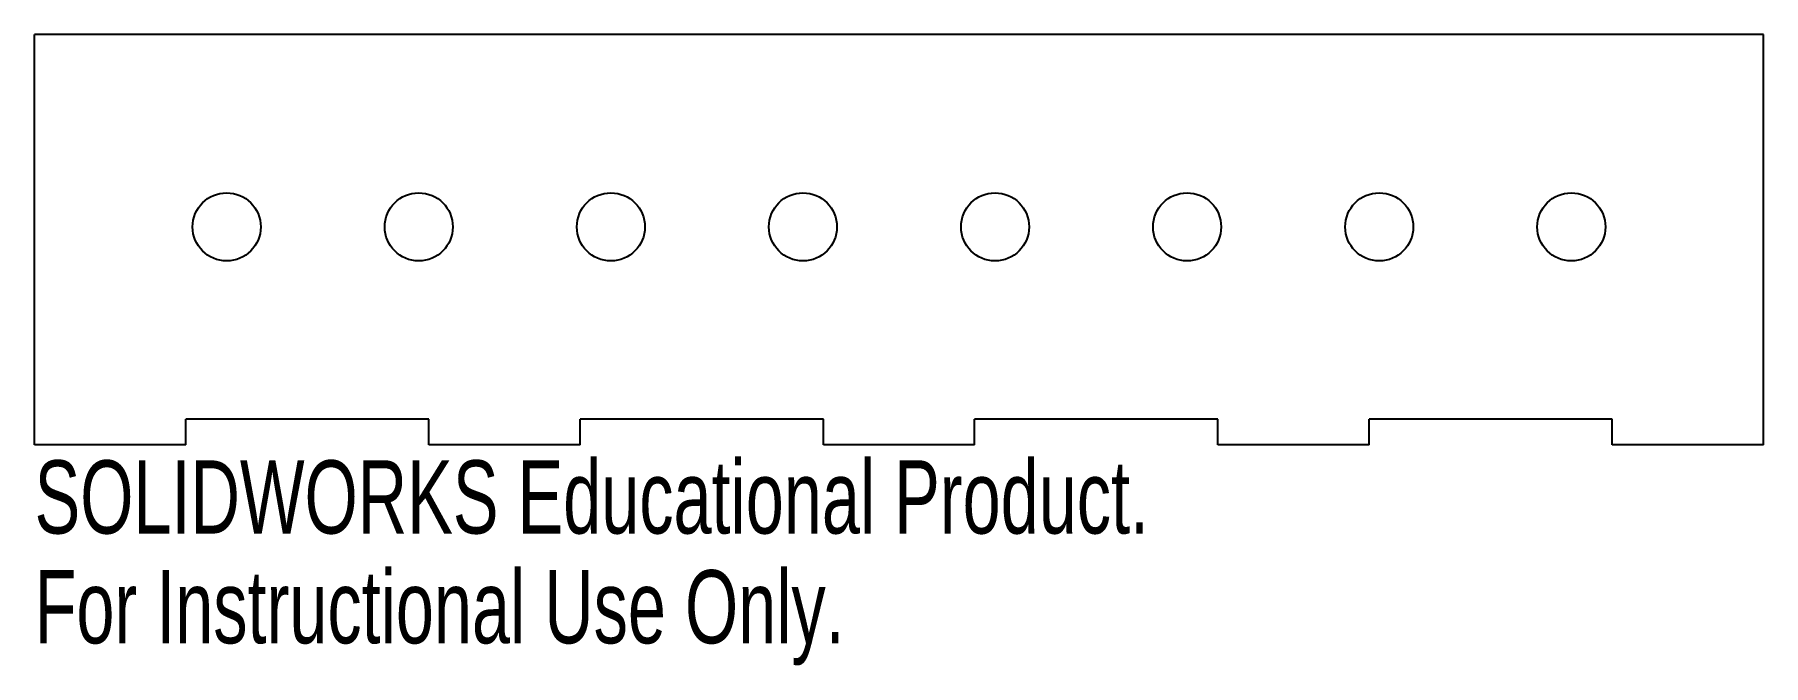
# Model space of a CAD drawing. Header units: millimetres. Extents: x -57 to 57, y -29 to 13.
import ezdxf

# ---------------------------------------------------------------- set-up
doc = ezdxf.new("R2010")
doc.units = ezdxf.units.MM
doc.styles.add('SLDTEXTSTYLE0', font='TXT', dxfattribs={"width": 0.7})

msp = doc.modelspace()

# ---------------------------------------------------------------- linework, layer by layer
at = {"color": 7, "linetype": 'Continuous', "lineweight": 25}
for p, q in [((-57.15, -14.4), (-57.15, 12.7)), ((57.15, 12.7), (-57.15, 12.7)), ((57.15, -14.4), (57.15, 12.7)), ((-47.15, -14.4), (-47.15, -12.7)), ((-31.075, -12.7), (-47.15, -12.7)), ((-31.075, -14.4), (-31.075, -12.7)), ((-21.075, -14.4), (-21.075, -12.7)), ((-5, -12.7), (-21.075, -12.7)), ((-5, -14.4), (-5, -12.7)), ((5, -14.4), (5, -12.7)), ((21.075, -12.7), (5, -12.7)), ((21.075, -14.4), (21.075, -12.7)), ((31.075, -14.4), (31.075, -12.7)), ((47.15, -12.7), (31.075, -12.7)), ((47.15, -14.4), (47.15, -12.7)), ((-47.15, -14.4), (-57.15, -14.4)), ((-21.075, -14.4), (-31.075, -14.4)), ((5, -14.4), (-5, -14.4)), ((31.075, -14.4), (21.075, -14.4)), ((57.15, -14.4), (47.15, -14.4))]:
    msp.add_line(p, q, dxfattribs=at)
for centre in [(-44.45, 0), (-31.75, 0), (-19.05, 0), (-6.35, 0), (6.35, 0), (19.05, 0), (31.75, 0), (44.45, 0)]:
    msp.add_circle(centre, 2.25, dxfattribs=at)

# ---------------------------------------------------------------- texts
at = {"color": 7, "linetype": 'Continuous', "char_height": 4.83362, "attachment_point": 1, "style": 'SLDTEXTSTYLE0'}
for s, insert in [('SOLIDWORKS Educational Product.', (-57.15, -15.42)), ('For Instructional Use Only.', (-57.15, -22.67))]:
    msp.add_mtext(s, dxfattribs=dict(at, insert=insert))

doc.saveas('drawing.dxf')
